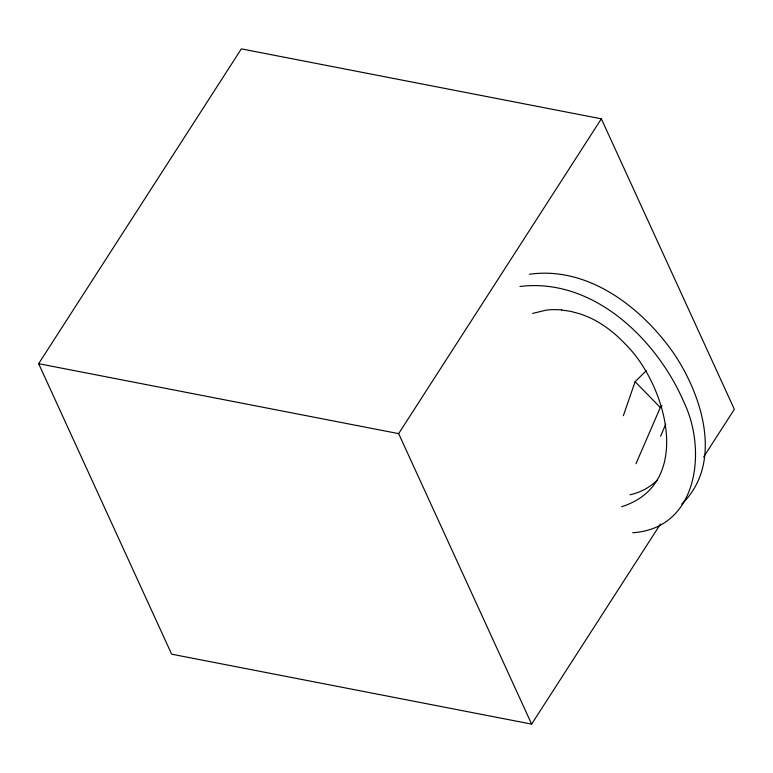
<?xml version="1.0" encoding="UTF-8"?>
<svg xmlns="http://www.w3.org/2000/svg" width="773" height="773" viewBox="0 0 773 773"><rect width="100%" height="100%" fill="white"/><g stroke="black" fill="none" stroke-linecap="round" stroke-linejoin="round"><path stroke-width="1.16" d="M623.347 415.71L635.116 381.717L646.247 370.702M660.596 436.262L665.708 424.184M662.026 405.815L660.316 407.506L635.966 463.732M660.461 524.065L531.65 724.117L171.645 654.18L38.65 363.687L241.35 48.883L601.355 118.82L734.35 409.313L703.614 457.036M531.65 724.117L398.655 433.634L601.355 118.82M657.253 480.149C649.832 487.512 640.228 492.527 630.034 494.759M681.747 504.112C723.847 463.336 702.155 395.158 673.583 353.097C641.638 307.441 588.263 265.96 529.495 274.251M532.655 313.432L545.564 310.253A131.294 58.7 38 0 1 561.565 309.934M621.734 506.692C694.589 483.685 666.162 384.104 625.328 344.101A69.097 30.891 38 0 0 620.39 339.105L618.371 337.202A53.385 23.866 38 0 0 590.698 318.089L585.045 315.722A67.251 30.07 38 0 0 579.441 313.703L570.754 311.374L561.594 309.973M519.929 286.474C593.471 277.372 657.272 339.782 684.211 402.81C707.015 450.601 697.913 528.568 632.71 532.732M38.65 363.687L398.655 433.634M635.116 381.717L660.316 407.506"/></g></svg>
